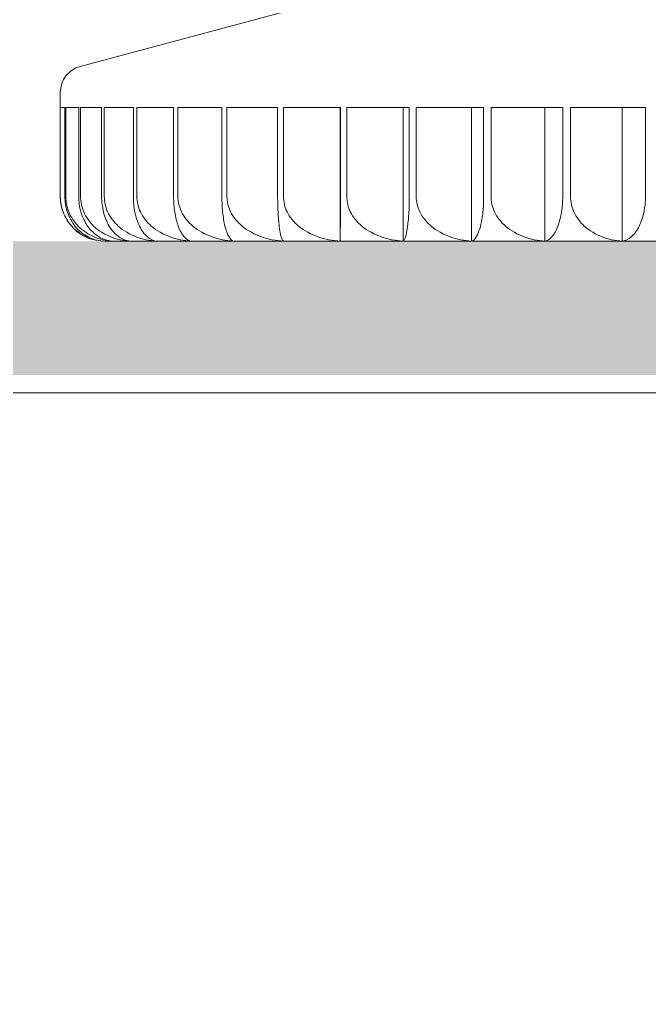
# Model space of a CAD drawing. Header units: millimetres. Extents: x 3069 to 3669, y 1489 to 1908.
# Drawn here: x 3587.91 to 3594.97, y 1530.46 to 1541.33 of the extents above; entities that cross this region are included whole.
import ezdxf

# ---------------------------------------------------------------- set-up
doc = ezdxf.new("R2010")
doc.units = ezdxf.units.MM
doc.set_wipeout_variables(frame=1)
for name, color, linetype, lineweight in [('Detalles-Accesorios', 1, 'Continuous', 13), ('Perfil-Detalles', 7, 'Continuous', 25), ('Sombreado-Muro', 30, 'Continuous', 18), ('Sombreado-Perfil dettalles', 7, 'Continuous', 0)]:
    doc.layers.add(name, color=color, linetype=linetype, lineweight=lineweight)

# ---------------------------------------------------------------- blocks, each defined once
blk = doc.blocks.new('*U48')
blk.add_wipeout([(-9.698, -9.025), (-9.543, -9.362), (-9.2, -9.5), (-8.03, -9.5), (-7.848, -9.438), (-7.74, -9.278), (-6.968, -6.4), (-5.152, -6.4), (-4.999, -6.183), (-4.773, -5.4), (-4.022, -5.4), (-3.818, -6.102), (-3.656, -6.405), (-3, -6.4), (-3, -9.2), (-2.912, -9.412), (-2.7, -9.5), (-0.3, -9.5), (-0.088, -9.412), (0, -9.2), (0, -7.473), (2.061, -7.473), (2.255, -8.197), (2.375, -8.366), (2.576, -8.417), (6.5, -8), (11.7, -8), (11.912, -7.912), (12, -7.7), (12, 7.7), (11.912, 7.912), (11.7, 8), (6.5, 8), (2.576, 8.417), (2.375, 8.366), (2.255, 8.197), (2.061, 7.473), (0, 7.473), (0, 9.2), (-0.088, 9.412), (-0.3, 9.5), (-2.7, 9.5), (-2.912, 9.412), (-3, 9.2), (-3, 5.4), (-3.023, 5.4), (-3.227, 6.102), (-3.398, 6.4), (-5.398, 6.4), (-5.568, 6.106), (-5.772, 5.4), (-6.523, 5.4), (-6.727, 6.102), (-6.898, 6.4), (-6.968, 6.4), (-7.74, 9.278), (-7.848, 9.438), (-8.03, 9.5), (-9.2, 9.5), (-9.542, 9.364), (-9.7, 9)])
for p, q in [((-9.7, -9), (-9.7, 9)), ((-9.2, -2.941), (-8.2, -2.941)), ((-8.2, -3.781), (-8.2, -2.941)), ((-9.698, -3.202), (-8.2, -3.202)), ((-8.2, -3.781), (-9.2, -3.781)), ((-9.2, -3.869), (-8.2, -3.869)), ((-8.2, -4.672), (-8.2, -3.869)), ((-9.698, -4.068), (-8.2, -4.068)), ((-8.2, -4.672), (-9.2, -4.672)), ((-9.2, -4.755), (-8.2, -4.755)), ((-8.2, -5.511), (-8.2, -4.755)), ((-9.698, -4.89), (-8.2, -4.89)), ((-8.2, -5.511), (-9.2, -5.511)), ((-9.2, -5.589), (-8.2, -5.589)), ((-8.2, -6.289), (-8.2, -5.589)), ((-9.698, -5.658), (-8.2, -5.658)), ((-8.2, -6.289), (-9.2, -6.289)), ((-9.698, -6.364), (-8.2, -6.364)), ((-9.2, -6.361), (-8.2, -6.361)), ((-8.2, -6.999), (-8.2, -6.361)), ((-6.968, -6.4), (-7.74, -9.278)), ((-8.2, -6.999), (-9.2, -6.999)), ((-9.2, -7.064), (-8.2, -7.064)), ((-8.2, -7.632), (-8.2, -7.064)), ((-8.2, -7.632), (-9.2, -7.632)), ((-9.2, -7.689), (-8.2, -7.689)), ((-8.2, -8.182), (-8.2, -7.689)), ((-8.2, -8.182), (-9.2, -8.182)), ((-9.2, -8.23), (-8.2, -8.23)), ((-8.2, -8.642), (-8.2, -8.23)), ((-8.2, -8.642), (-9.2, -8.642)), ((-9.2, -8.681), (-8.2, -8.681)), ((-8.2, -9.007), (-8.2, -8.681)), ((-8.2, -9.007), (-9.2, -9.007)), ((-9.2, -9.037), (-8.2, -9.037)), ((-8.2, -9.273), (-8.2, -9.037)), ((-8.2, -9.273), (-9.2, -9.273)), ((-9.2, -9.294), (-8.2, -9.294)), ((-8.2, -9.438), (-8.2, -9.294)), ((-8.2, -9.438), (-9.2, -9.438)), ((-9.2, -9.449), (-8.2, -9.449)), ((-8.2, -9.5), (-8.2, -9.449)), ((-8.2, -9.5), (-9.2, -9.5)), ((-8.03, -9.5), (-9.2, -9.5))]:
    blk.add_line(p, q)
for centre, radius, start, end in [((-9.2, -9), 0.5, 180, 270), ((-8.03, -9.2), 0.3, 270, 344.9816)]:
    blk.add_arc(centre, radius, start, end)
for points, knots in [([(-9.698, -3.202), (-9.694, -3.168), (-9.677, -3.132), (-9.626, -3.071), (-9.581, -3.036), (-9.489, -2.99), (-9.429, -2.969), (-9.32, -2.948), (-9.256, -2.941), (-9.2, -2.941)], [-0.083494, -0.083494, -0.083494, -0.083494, -0.06013509, -0.06013509, -0.03624355, -0.03624355, -0.01667516, -0.01667516, 0, 0, 0, 0]), ([(-9.2, -3.781), (-9.256, -3.781), (-9.32, -3.767), (-9.429, -3.718), (-9.489, -3.673), (-9.581, -3.571), (-9.626, -3.494), (-9.677, -3.358), (-9.694, -3.277), (-9.698, -3.202)], [0, 0, 0, 0, 0.01667516, 0.01667516, 0.03624355, 0.03624355, 0.06013509, 0.06013509, 0.083494, 0.083494, 0.083494, 0.083494]), ([(-9.698, -4.068), (-9.694, -4.042), (-9.677, -4.015), (-9.626, -3.968), (-9.581, -3.941), (-9.489, -3.907), (-9.429, -3.891), (-9.32, -3.874), (-9.256, -3.869), (-9.2, -3.869)], [-0.083494, -0.083494, -0.083494, -0.083494, -0.06013509, -0.06013509, -0.03624355, -0.03624355, -0.01667516, -0.01667516, 0, 0, 0, 0]), ([(-9.2, -4.672), (-9.256, -4.672), (-9.32, -4.657), (-9.429, -4.606), (-9.489, -4.558), (-9.581, -4.452), (-9.626, -4.372), (-9.677, -4.231), (-9.694, -4.146), (-9.698, -4.068)], [0, 0, 0, 0, 0.01667516, 0.01667516, 0.03624355, 0.03624355, 0.06013509, 0.06013509, 0.083494, 0.083494, 0.083494, 0.083494]), ([(-9.698, -4.89), (-9.694, -4.872), (-9.677, -4.853), (-9.626, -4.822), (-9.581, -4.804), (-9.489, -4.78), (-9.429, -4.77), (-9.32, -4.758), (-9.256, -4.755), (-9.2, -4.755)], [-0.083494, -0.083494, -0.083494, -0.083494, -0.06013509, -0.06013509, -0.03624355, -0.03624355, -0.01667516, -0.01667516, 0, 0, 0, 0]), ([(-9.2, -5.511), (-9.256, -5.511), (-9.32, -5.495), (-9.429, -5.443), (-9.489, -5.394), (-9.581, -5.285), (-9.626, -5.202), (-9.677, -5.057), (-9.694, -4.97), (-9.698, -4.89)], [0, 0, 0, 0, 0.01667516, 0.01667516, 0.03624355, 0.03624355, 0.06013509, 0.06013509, 0.083494, 0.083494, 0.083494, 0.083494]), ([(-9.698, -5.658), (-9.694, -5.649), (-9.677, -5.639), (-9.626, -5.623), (-9.581, -5.614), (-9.489, -5.602), (-9.429, -5.596), (-9.32, -5.59), (-9.256, -5.589), (-9.2, -5.589)], [-0.083494, -0.083494, -0.083494, -0.083494, -0.06013509, -0.06013509, -0.03624355, -0.03624355, -0.01667516, -0.01667516, 0, 0, 0, 0]), ([(-9.2, -6.289), (-9.256, -6.289), (-9.32, -6.274), (-9.429, -6.221), (-9.489, -6.171), (-9.581, -6.06), (-9.626, -5.976), (-9.677, -5.828), (-9.694, -5.74), (-9.698, -5.658)], [0, 0, 0, 0, 0.01667516, 0.01667516, 0.03624355, 0.03624355, 0.06013509, 0.06013509, 0.083494, 0.083494, 0.083494, 0.083494]), ([(-9.698, -6.364), (-9.694, -6.363), (-9.677, -6.363), (-9.626, -6.362), (-9.581, -6.362), (-9.489, -6.361), (-9.429, -6.361), (-9.32, -6.361), (-9.256, -6.361), (-9.2, -6.361)], [-0.083494, -0.083494, -0.083494, -0.083494, -0.06013509, -0.06013509, -0.03624355, -0.03624355, -0.01667516, -0.01667516, 0, 0, 0, 0]), ([(-9.2, -6.999), (-9.256, -6.999), (-9.32, -6.983), (-9.429, -6.93), (-9.489, -6.88), (-9.581, -6.768), (-9.626, -6.684), (-9.677, -6.535), (-9.694, -6.446), (-9.698, -6.364)], [0, 0, 0, 0, 0.01667516, 0.01667516, 0.03624355, 0.03624355, 0.06013509, 0.06013509, 0.083494, 0.083494, 0.083494, 0.083494]), ([(-9.698, -7), (-9.694, -7.008), (-9.677, -7.017), (-9.626, -7.032), (-9.581, -7.041), (-9.489, -7.052), (-9.429, -7.057), (-9.32, -7.062), (-9.256, -7.064), (-9.2, -7.064)], [-0.083494, -0.083494, -0.083494, -0.083494, -0.06013509, -0.06013509, -0.03624355, -0.03624355, -0.01667516, -0.01667516, 0, 0, 0, 0]), ([(-9.2, -7.632), (-9.256, -7.632), (-9.32, -7.616), (-9.429, -7.564), (-9.489, -7.513), (-9.581, -7.403), (-9.626, -7.318), (-9.677, -7.17), (-9.694, -7.082), (-9.698, -7)], [0, 0, 0, 0, 0.01667516, 0.01667516, 0.03624355, 0.03624355, 0.06013509, 0.06013509, 0.083494, 0.083494, 0.083494, 0.083494]), ([(-9.698, -7.56), (-9.694, -7.576), (-9.677, -7.594), (-9.626, -7.625), (-9.581, -7.642), (-9.489, -7.665), (-9.429, -7.675), (-9.32, -7.686), (-9.256, -7.689), (-9.2, -7.689)], [-0.083494, -0.083494, -0.083494, -0.083494, -0.06013509, -0.06013509, -0.03624355, -0.03624355, -0.01667516, -0.01667516, 0, 0, 0, 0]), ([(-9.2, -8.182), (-9.256, -8.182), (-9.32, -8.166), (-9.429, -8.114), (-9.489, -8.065), (-9.581, -7.956), (-9.626, -7.873), (-9.677, -7.727), (-9.694, -7.64), (-9.698, -7.56)], [0, 0, 0, 0, 0.01667516, 0.01667516, 0.03624355, 0.03624355, 0.06013509, 0.06013509, 0.083494, 0.083494, 0.083494, 0.083494]), ([(-9.698, -8.036), (-9.694, -8.061), (-9.677, -8.088), (-9.626, -8.134), (-9.581, -8.16), (-9.489, -8.194), (-9.429, -8.209), (-9.32, -8.225), (-9.256, -8.23), (-9.2, -8.23)], [-0.083494, -0.083494, -0.083494, -0.083494, -0.06013509, -0.06013509, -0.03624355, -0.03624355, -0.01667516, -0.01667516, 0, 0, 0, 0]), ([(-9.2, -8.642), (-9.256, -8.642), (-9.32, -8.626), (-9.429, -8.576), (-9.489, -8.528), (-9.581, -8.422), (-9.626, -8.341), (-9.677, -8.199), (-9.694, -8.115), (-9.698, -8.036)], [0, 0, 0, 0, 0.01667516, 0.01667516, 0.03624355, 0.03624355, 0.06013509, 0.06013509, 0.083494, 0.083494, 0.083494, 0.083494]), ([(-9.698, -8.425), (-9.694, -8.458), (-9.677, -8.494), (-9.626, -8.554), (-9.581, -8.588), (-9.489, -8.633), (-9.429, -8.653), (-9.32, -8.675), (-9.256, -8.681), (-9.2, -8.681)], [-0.083494, -0.083494, -0.083494, -0.083494, -0.06013509, -0.06013509, -0.03624355, -0.03624355, -0.01667516, -0.01667516, 0, 0, 0, 0]), ([(-9.2, -9.007), (-9.256, -9.007), (-9.32, -8.992), (-9.429, -8.943), (-9.489, -8.897), (-9.581, -8.795), (-9.626, -8.718), (-9.677, -8.582), (-9.694, -8.5), (-9.698, -8.425)], [0, 0, 0, 0, 0.01667516, 0.01667516, 0.03624355, 0.03624355, 0.06013509, 0.06013509, 0.083494, 0.083494, 0.083494, 0.083494]), ([(-9.698, -8.721), (-9.694, -8.762), (-9.677, -8.806), (-9.626, -8.88), (-9.581, -8.922), (-9.489, -8.978), (-9.429, -9.002), (-9.32, -9.029), (-9.256, -9.037), (-9.2, -9.037)], [-0.083494, -0.083494, -0.083494, -0.083494, -0.06013509, -0.06013509, -0.03624355, -0.03624355, -0.01667516, -0.01667516, 0, 0, 0, 0]), ([(-9.2, -9.273), (-9.256, -9.273), (-9.32, -9.259), (-9.429, -9.213), (-9.489, -9.17), (-9.581, -9.073), (-9.626, -8.999), (-9.677, -8.87), (-9.694, -8.793), (-9.698, -8.721)], [0, 0, 0, 0, 0.01667516, 0.01667516, 0.03624355, 0.03624355, 0.06013509, 0.06013509, 0.083494, 0.083494, 0.083494, 0.083494]), ([(-9.698, -8.922), (-9.694, -8.97), (-9.677, -9.022), (-9.626, -9.109), (-9.581, -9.159), (-9.489, -9.224), (-9.429, -9.253), (-9.32, -9.284), (-9.256, -9.294), (-9.2, -9.294)], [-0.083494, -0.083494, -0.083494, -0.083494, -0.06013509, -0.06013509, -0.03624355, -0.03624355, -0.01667516, -0.01667516, 0, 0, 0, 0]), ([(-9.2, -9.438), (-9.256, -9.438), (-9.32, -9.425), (-9.429, -9.382), (-9.489, -9.341), (-9.581, -9.251), (-9.626, -9.182), (-9.677, -9.061), (-9.694, -8.989), (-9.698, -8.922)], [0, 0, 0, 0, 0.01667516, 0.01667516, 0.03624355, 0.03624355, 0.06013509, 0.06013509, 0.083494, 0.083494, 0.083494, 0.083494]), ([(-9.698, -9.025), (-9.694, -9.08), (-9.677, -9.139), (-9.626, -9.238), (-9.581, -9.295), (-9.489, -9.369), (-9.429, -9.402), (-9.32, -9.438), (-9.256, -9.449), (-9.2, -9.449)], [-0.083494, -0.083494, -0.083494, -0.083494, -0.06013509, -0.06013509, -0.03624355, -0.03624355, -0.01667516, -0.01667516, 0, 0, 0, 0]), ([(-9.2, -9.5), (-9.256, -9.5), (-9.32, -9.488), (-9.429, -9.448), (-9.489, -9.41), (-9.581, -9.327), (-9.626, -9.264), (-9.677, -9.153), (-9.694, -9.087), (-9.698, -9.025)], [0, 0, 0, 0, 0.01667516, 0.01667516, 0.03624355, 0.03624355, 0.06013509, 0.06013509, 0.083494, 0.083494, 0.083494, 0.083494])]:
    blk.add_open_spline(points, degree=3, knots=knots)
blk = doc.blocks.new('*U49')
blk.add_wipeout([(-5.792, -0.15), (0.35, -0.15), (0.35, 1.11), (1.35, 1.11), (5.5, -0.501), (5.5, -1.89), (2.26, -4.4), (2.26, -44.5), (5.5, -44.5), (5.5, -45.399), (1.35, -47.01), (0.35, -47.01), (0.35, -45.7), (-0.99, -45.7), (-0.99, -44.5), (0.76, -44.5), (0.76, -4.4), (-2.24, -1.4), (-5.963, -1.4), (-6.4, -1.299), (-6.749, -1.017), (-10.273, 3.472), (-10.371, 3.622), (-10.44, 3.788), (-10.736, 4.726), (-10.7, 4.982), (-10.478, 5.115), (-8.593, 5.29), (-8.272, 5.051), (-8.475, 4.705), (-9.39, 4.417), (-9.52, 4.287), (-9.489, 4.106), (-6.592, 0.249), (-6.239, -0.045)])
blk = doc.blocks.new('*U42')
blk.add_line((0, 17.5), (0, -17.5))
blk = doc.blocks.new('450_d')
at = {"layer": 'Sombreado-Perfil dettalles'}
h = blk.add_hatch(color=256, dxfattribs=at)
edge = h.paths.add_edge_path(flags=16)
edge.add_line((-36.2, -1.2), (-31.7, -1.2))
edge.add_line((-31.7, -1.2), (-31.4, -1.5))
edge.add_line((-31.4, -1.5), (-7.9, -1.5))
edge.add_line((-7.9, -1.5), (-7.6, -1.2))
edge.add_line((-7.6, -1.2), (-1.7, -1.2))
edge.add_arc((-1.7, -1.7), 0.5, 0, 90, ccw=False)
edge.add_line((-1.2, -1.7), (-1.2, -13.2))
edge.add_arc((-1.7, -13.2), 0.5, -90, 0, ccw=False)
edge.add_line((-1.7, -13.7), (-36.2, -13.7))
edge.add_arc((-36.2, -13.2), 0.5, 180, 270, ccw=False)
edge.add_line((-36.7, -13.2), (-36.7, -1.7))
edge.add_arc((-36.2, -1.7), 0.5, 90, 180, ccw=False)
edge = h.paths.add_edge_path()
edge.add_arc((-0.5, -0.5), 0.5, 0, 90)
edge.add_line((-0.5, 0), (-50.5, 0))
edge.add_arc((-50.5, -0.5), 0.5, 90, 180)
edge.add_line((-51, -0.5), (-51, -1.1))
edge.add_arc((-51.5, -1.1), 0.5, -90, 0, ccw=False)
edge.add_line((-51.5, -1.6), (-52, -1.6))
edge.add_arc((-52, -2.1), 0.5, 90, 180)
edge.add_arc((-52, -2.1), 0.5, 180, 270)
edge.add_line((-52, -2.6), (-51.5, -2.6))
edge.add_arc((-51.5, -3.1), 0.5, 0, 90, ccw=False)
edge.add_line((-51, -3.1), (-51, -6))
edge.add_arc((-51.5, -6), 0.5, -90, 0, ccw=False)
edge.add_line((-51.5, -6.5), (-51.771, -6.5))
edge.add_arc((-51.771, -6.8), 0.3, 90, 225)
edge.add_line((-51.984, -7.012), (-51.146, -7.849))
edge.add_arc((-51.5, -8.203), 0.5, 0, 45, ccw=False)
edge.add_line((-51, -8.203), (-51, -11.8))
edge.add_arc((-51.5, -11.8), 0.5, -90, 0, ccw=False)
edge.add_line((-51.5, -12.3), (-52, -12.3))
edge.add_arc((-52, -12.8), 0.5, 90, 180)
edge.add_arc((-52, -12.8), 0.5, 180, 270)
edge.add_line((-52, -13.3), (-51.5, -13.3))
edge.add_arc((-51.5, -13.8), 0.5, 0, 90, ccw=False)
edge.add_line((-51, -13.8), (-51, -14.6))
edge.add_arc((-50.7, -14.6), 0.3, 180, 270)
edge.add_line((-50.7, -14.9), (-47.9, -14.9))
edge.add_arc((-47.9, -14.4), 0.5, 270, 450)
edge.add_line((-47.9, -13.9), (-49.4, -13.9))
edge.add_arc((-49.4, -13.4), 0.5, 180, 270, ccw=False)
edge.add_line((-49.9, -13.4), (-49.9, -1.6))
edge.add_arc((-49.4, -1.6), 0.5, 90, 180, ccw=False)
edge.add_line((-49.4, -1.1), (-38.4, -1.1))
edge.add_arc((-38.4, -1.6), 0.5, 0, 90, ccw=False)
edge.add_line((-37.9, -1.6), (-37.9, -13.4))
edge.add_arc((-38.4, -13.4), 0.5, -90, 0, ccw=False)
edge.add_line((-38.4, -13.9), (-39.9, -13.9))
edge.add_arc((-39.9, -14.4), 0.5, 90, 270)
edge.add_line((-39.9, -14.9), (-0.5, -14.9))
edge.add_arc((-0.5, -14.4), 0.5, 270, 360)
edge.add_line((0, -14.4), (0, -0.5))

msp = doc.modelspace()

# ---------------------------------------------------------------- block references
at = {"layer": 'Detalles-Accesorios', "xscale": -1, "rotation": 270}
msp.add_blockref('*U48', (3597.867, 1548.546), dxfattribs=at)

# ---------------------------------------------------------------- next in the draw order: block references
msp.add_blockref('*U49', (3617.316, 1543.046), dxfattribs=at)

# ---------------------------------------------------------------- next in the draw order: hatches: boundary and pattern name
at = {"layer": 'Sombreado-Muro'}
h = msp.add_hatch(dxfattribs=at)
h.set_pattern_fill('AR-CONC', color=256, scale=0.05, angle=45, style=0)
h.set_pattern_definition([(95, (4270.848, 2943.644), (7.004733, 5.87767), [0.9525, -10.4775]), (40, (4270.848, 2943.644), (-8.00092, 5.508836), [0.762, -8.38203]), (145.45144, (4271.432, 2944.134), (-0.99619, 11.386505), [0.8095, -8.90451]), (91.1842, (4269.052, 2945.44), (11.07051, 8.09767), [1.42875, -15.71625]), (141.6356, (4269.975, 2946.115), (-0.35433, 17.14134), [1.21425, -13.35678]), (36.1842, (4269.052, 2945.44), (-0.35433, 17.14134), [1.143, -12.57299]), (66, (4270.399, 2945.889), (8.976, 1.744757), [0.9525, -10.4775]), (11, (4270.399, 2945.889), (-4.326996, 8.69706), [0.762, -8.382]), (116.45144, (4271.147, 2946.035), (4.649003, 10.441817), [0.8095, -8.904497]), (82.5, (4270.848, 2943.644), (-2.8802735, 3.098671), [0, -8.2804, 0, -8.509, 0, -8.41375]), (52.5, (4270.848, 2943.644), (-1.179486, 5.90435), [0, -4.8514, 0, -8.0899, 0, -3.20675]), (12.5, (4268.8455, 2941.6415), (4.996393, 4.59131), [0, -3.175, 0, -9.906, 0, -13.1445]), (2.5, (4267.9475, 2940.7435), (4.338195, 6.13612), [0, -4.1275, 0, -6.5786, 0, -9.3345])])
h.paths.add_polyline_path([(3547.416, 1501.246), (3547.416, 1506.746), (3552.916, 1506.746), (3552.916, 1512.246), (3558.416, 1512.246), (3558.416, 1517.746), (3563.916, 1517.746), (3563.916, 1523.246), (3568.316, 1523.246), (3568.016, 1524.446, -0.414214), (3567.516, 1523.946), (3564.716, 1523.946, -0.414214), (3564.416, 1524.246), (3564.416, 1525.046, 0.731606), (3563.639, 1525.599, -0.557537), (3562.916, 1526.046, -0.414214), (3563.416, 1526.546), (3563.916, 1526.546, 0.414214), (3564.416, 1527.046), (3564.416, 1530.643, 0.198912), (3564.269, 1530.997), (3563.432, 1531.834, -0.668179), (3563.644, 1532.346), (3563.916, 1532.346, 0.414214), (3564.416, 1532.846), (3564.416, 1535.746, 0.731606), (3563.639, 1536.299, -0.557537), (3562.916, 1536.746, -0.414214), (3563.416, 1537.246), (3563.916, 1537.246, 0.414214), (3564.416, 1537.746), (3564.416, 1538.346, -0.414214), (3564.916, 1538.846), (3534.916, 1538.846), (3534.916, 1488.846), (3615.416, 1488.846), (3615.416, 1524.446, -0.414214), (3614.916, 1523.946), (3575.516, 1523.946, -1), (3575.516, 1524.946), (3577.016, 1524.946, 0.414214), (3577.516, 1525.446), (3577.516, 1537.246, 0.414214), (3577.016, 1537.746), (3566.016, 1537.746, 0.414214), (3565.516, 1537.246), (3565.516, 1525.446, 0.414214), (3566.016, 1524.946), (3567.516, 1524.946, -0.414214), (3568.016, 1524.446), (3568.316, 1526.746), (3566.916, 1526.746), (3566.916, 1525.846), (3565.916, 1525.846), (3565.916, 1536.846), (3567.316, 1536.846), (3567.316, 1528.146), (3575.516, 1528.146), (3575.516, 1525.846), (3574.516, 1525.846), (3574.516, 1526.746), (3569.416, 1526.746), (3569.416, 1522.146), (3565.016, 1522.146), (3565.016, 1516.646), (3559.516, 1516.646), (3559.516, 1511.146), (3554.016, 1511.146), (3554.016, 1505.646), (3548.516, 1505.646), (3548.516, 1500.146), (3543.016, 1500.146), (3543.016, 1494.646), (3537.516, 1494.646), (3537.516, 1495.746), (3541.916, 1495.746), (3541.916, 1501.246)])

# ---------------------------------------------------------------- next in the draw order: block references
at = {"layer": 'Detalles-Accesorios', "rotation": 89.99999999999999}
msp.add_blockref('*U42', (3596.466, 1537.146), dxfattribs=at)
at = {"layer": 'Perfil-Detalles'}
msp.add_blockref('450_d', (3615.416, 1538.846), dxfattribs=at)

doc.saveas('drawing.dxf')
